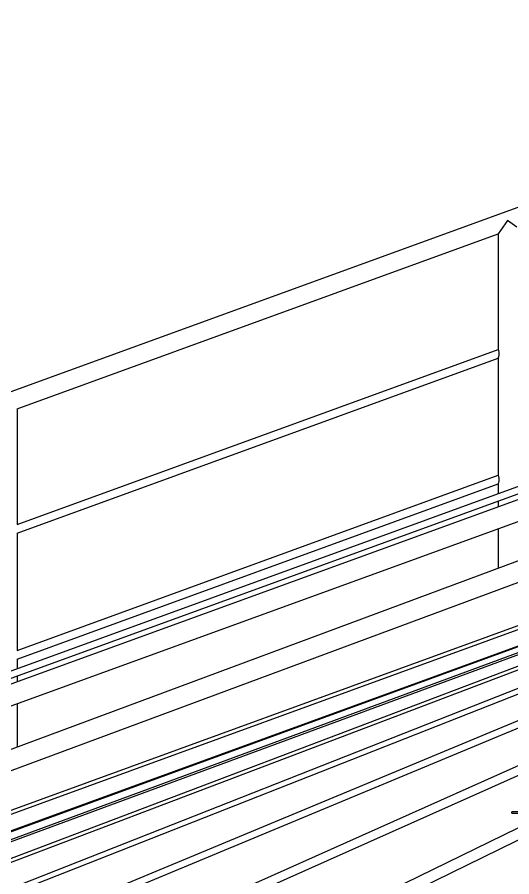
# Model space of a CAD drawing. Header units: millimetres. Extents: x 0 to 118900, y 0 to 84100.
# Drawn here: x 49900 to 51196, y 77146 to 79399 of the extents above; entities that cross this region are included whole.
import ezdxf

# ---------------------------------------------------------------- set-up
doc = ezdxf.new("R2010")
doc.units = ezdxf.units.MM
doc.header["$LTSCALE"] = 100
doc.layers.add('Visible', color=7, linetype='Continuous', lineweight=25)

msp = doc.modelspace()

# ---------------------------------------------------------------- linework, layer by layer
at = {"layer": 'Visible'}
for p, q in [((43269.68, 76010.34), (52579.65, 79398.89)), ((51185.08, 78865.61), (51160.93, 78831.12)), ((51209.23, 78848.7), (51185.08, 78865.61)), ((49900.36, 78372.31), (51160.93, 78831.12)), ((51160.93, 78831.12), (51160.93, 78528.15)), ((43572.42, 75388.32), (52658.96, 78695.55)), ((43578.58, 75371.4), (52703.4, 78692.57)), ((43674.33, 75391.35), (52493.15, 78601.14)), ((43692.8, 75340.61), (52511.61, 78550.4)), ((49900.36, 78069.34), (51160.93, 78528.15)), ((49900.36, 78046.67), (51160.93, 78505.48)), ((51160.93, 78505.48), (51160.93, 78198.15)), ((52574.05, 78479.47), (43611.89, 75149.54)), ((52574.05, 78422.93), (43611.89, 75093)), ((49900.36, 78372.31), (49900.36, 78069.34)), ((43611.89, 75037.91), (52567.91, 78297.63)), ((43611.89, 75027.27), (52573.12, 78288.89)), ((52579.07, 78248.44), (43611.89, 74979.53)), ((43611.89, 74979.51), (52579.07, 78248.44)), ((52579.56, 78246.58), (43611.89, 74977.46)), ((43723.1, 74968.86), (52581.75, 78239.38)), ((52583.76, 78233.94), (43739.85, 74968.86)), ((52597.37, 78211.97), (43721.16, 74849.85)), ((43893.38, 74925.57), (52590.95, 78220.03)), ((46244.54, 74849.01), (53102.84, 78196.9)), ((53174.19, 78199.2), (46311.18, 74849.01)), ((49900.36, 77739.34), (51160.93, 78198.15)), ((49900.36, 77716.67), (51160.93, 78175.48)), ((51160.93, 78175.48), (51160.93, 78150.31)), ((44128.63, 74849.01), (52426.01, 78117.9)), ((51160.93, 78131.15), (51160.93, 78116.25)), ((49900.36, 78046.67), (49900.36, 77739.34)), ((51160.93, 78058.79), (51160.93, 77954.42)), ((52200.23, 78013.87), (44166.9, 74849.01)), ((49900.36, 77716.67), (49900.36, 77691.5)), ((49900.36, 77672.34), (49900.36, 77657.44)), ((44705.07, 74849.01), (51399.87, 77633.18)), ((51397.91, 77612.25), (44753.45, 74849.01)), ((49900.36, 77599.98), (49900.36, 77486.05)), ((45413.35, 74849.01), (51419.79, 77529.67)), ((51276.86, 77440.05), (45471.22, 74849.01)), ((51298.34, 77316.03), (51196.4, 77316.03)), ((51196.4, 77313.03), (51196.4, 77316.03)), ((51196.4, 77313.03), (51292.2, 77313.03))]:
    msp.add_line(p, q, dxfattribs=at)
for points, knots in [([(51163.4, 78517.72), (51163.4, 78518.4), (51163.37, 78519.11), (51163.25, 78520.51), (51163.15, 78521.2), (51162.79, 78523.17), (51162.45, 78524.35), (51161.82, 78526.16), (51161.5, 78526.92), (51161.05, 78527.91), (51160.93, 78528.15), (51160.93, 78528.15)], [0, 0, 0, 0, 0.2050325, 0.2050325, 0.4100651, 0.4100651, 0.8201302, 0.8201302, 1.2215401, 1.2215401, 1.6229501, 1.6229501, 1.6229501, 1.6229501]), ([(51160.93, 78505.48), (51160.93, 78505.48), (51160.95, 78505.56), (51161.07, 78505.89), (51161.16, 78506.14), (51161.48, 78507.09), (51161.78, 78508.01), (51162.38, 78510.13), (51162.73, 78511.53), (51163.24, 78514.55), (51163.4, 78516.18), (51163.4, 78517.72)], [4.9872016, 4.9872016, 4.9872016, 4.9872016, 5.1914895, 5.1914895, 5.3957773, 5.3957773, 5.804353, 5.804353, 6.266428, 6.266428, 6.728503, 6.728503, 6.728503, 6.728503]), ([(51163.4, 78187.72), (51163.4, 78188.4), (51163.37, 78189.11), (51163.25, 78190.51), (51163.15, 78191.2), (51162.79, 78193.17), (51162.45, 78194.35), (51161.82, 78196.16), (51161.5, 78196.92), (51161.05, 78197.91), (51160.93, 78198.15), (51160.93, 78198.15)], [0, 0, 0, 0, 0.2050325, 0.2050325, 0.4100651, 0.4100651, 0.8201302, 0.8201302, 1.2215401, 1.2215401, 1.6229501, 1.6229501, 1.6229501, 1.6229501]), ([(51160.93, 78175.48), (51160.93, 78175.48), (51160.95, 78175.56), (51161.07, 78175.89), (51161.16, 78176.14), (51161.48, 78177.09), (51161.78, 78178.01), (51162.38, 78180.13), (51162.73, 78181.53), (51163.24, 78184.55), (51163.4, 78186.18), (51163.4, 78187.72)], [4.9872016, 4.9872016, 4.9872016, 4.9872016, 5.1914895, 5.1914895, 5.3957773, 5.3957773, 5.804353, 5.804353, 6.266428, 6.266428, 6.728503, 6.728503, 6.728503, 6.728503])]:
    msp.add_open_spline(points, degree=3, knots=knots, dxfattribs=at)

doc.saveas('drawing.dxf')
